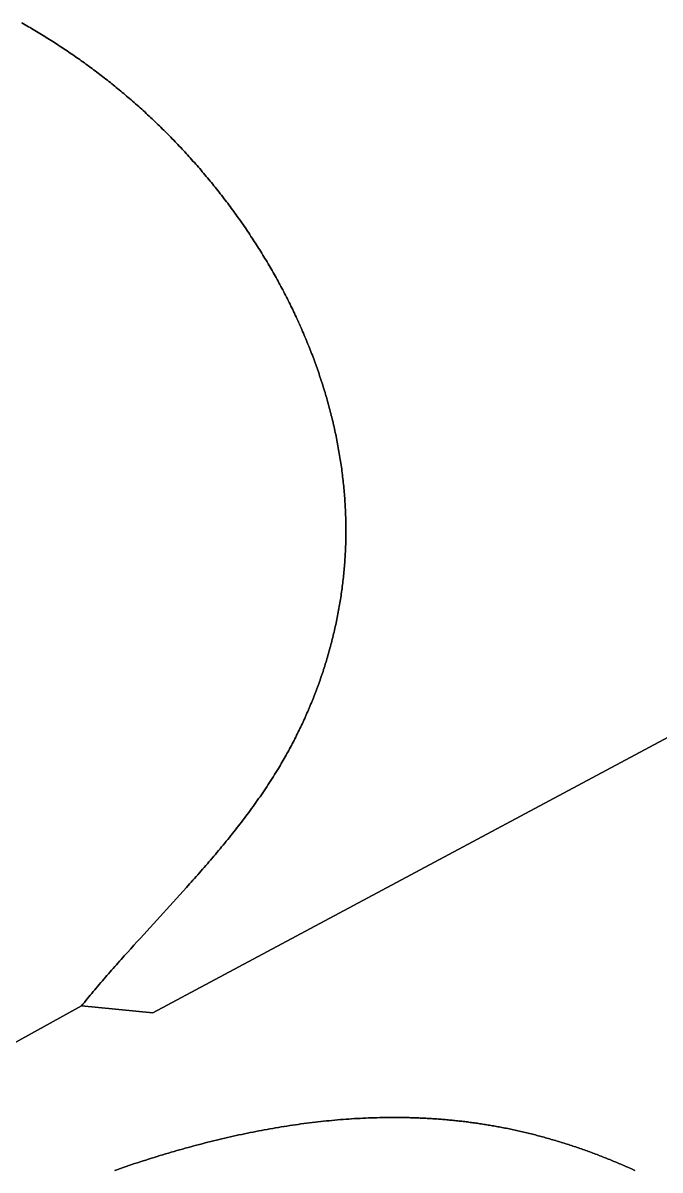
# Model space of a CAD drawing. Header units: millimetres. Extents: x 539514 to 908003, y -69769 to 203909.
# Drawn here: x 861364 to 876777, y 3058 to 30804 of the extents above; entities that cross this region are included whole.
import ezdxf

# ---------------------------------------------------------------- set-up
doc = ezdxf.new("R2010")
doc.units = ezdxf.units.MM
doc.layers.add('CLOSED_AREAS', color=7, linetype='Continuous')

msp = doc.modelspace()

# ---------------------------------------------------------------- linework, layer by layer
at = {"layer": 'CLOSED_AREAS'}
for points in [[(837688.927, -6842.002), (862780.878, 7027.798), (862815.762, 7071.312), (862850.83, 7114.793), (862886.078, 7158.243), (862921.504, 7201.664), (862957.103, 7245.056), (862992.872, 7288.421), (863028.807, 7331.761), (863064.905, 7375.076), (863101.163, 7418.368), (863137.577, 7461.637), (863174.143, 7504.886), (863210.858, 7548.116), (863247.718, 7591.328), (863284.721, 7634.523), (863321.861, 7677.702), (863359.137, 7720.867), (863396.544, 7764.019), (863434.079, 7807.16), (863471.738, 7850.29), (863509.518, 7893.41), (863547.416, 7936.524), (863585.427, 7979.63), (863623.549, 8022.731), (863661.777, 8065.829), (863700.109, 8108.923), (863738.541, 8152.017), (863815.689, 8238.204), (863893.195, 8324.401), (863971.03, 8410.618), (864049.166, 8496.866), (864127.574, 8583.154), (864206.228, 8669.493), (864285.098, 8755.892), (864443.377, 8928.917), (864602.186, 9102.308), (864761.302, 9276.15), (864840.904, 9363.265), (864920.498, 9450.523), (865000.057, 9537.935), (865079.551, 9625.51), (865158.954, 9713.26), (865238.237, 9801.194), (865317.372, 9889.322), (865396.331, 9977.655), (865435.735, 10021.902), (865475.085, 10066.204), (865514.377, 10110.562), (865553.607, 10154.977), (865592.772, 10199.452), (865631.869, 10243.986), (865670.894, 10288.583), (865709.843, 10333.242), (865748.712, 10377.965), (865787.5, 10422.753), (865826.201, 10467.608), (865864.812, 10512.531), (865903.33, 10557.522), (865941.752, 10602.585), (865980.074, 10647.719), (866018.291, 10692.926), (866056.402, 10738.208), (866094.402, 10783.565), (866132.288, 10828.999), (866170.056, 10874.511), (866207.702, 10920.102), (866245.225, 10965.775), (866282.618, 11011.529), (866319.881, 11057.366), (866357.007, 11103.289), (866393.996, 11149.297), (866430.841, 11195.392), (866467.542, 11241.575), (866504.092, 11287.848), (866540.49, 11334.213), (866576.732, 11380.669), (866612.814, 11427.219), (866648.733, 11473.864), (866684.485, 11520.605), (866720.066, 11567.443), (866755.474, 11614.38), (866790.704, 11661.418), (866825.753, 11708.556), (866860.619, 11755.797), (866895.296, 11803.141), (866929.782, 11850.591), (866964.073, 11898.147), (866998.165, 11945.811), (867032.056, 11993.584), (867065.741, 12041.467), (867099.217, 12089.461), (867132.481, 12137.569), (867165.529, 12185.79), (867198.358, 12234.127), (867230.963, 12282.58), (867263.342, 12331.152), (867295.492, 12379.842), (867327.407, 12428.654), (867359.086, 12477.586), (867390.524, 12526.642), (867421.718, 12575.823), (867452.665, 12625.129), (867483.361, 12674.561), (867513.802, 12724.123), (867543.985, 12773.813), (867567.576, 12813.045), (867591.004, 12852.358), (867614.27, 12891.751), (867637.373, 12931.222), (867660.313, 12970.773), (867683.089, 13010.401), (867705.703, 13050.107), (867728.152, 13089.89), (867750.437, 13129.749), (867772.559, 13169.683), (867794.516, 13209.692), (867816.308, 13249.776), (867837.936, 13289.933), (867859.398, 13330.163), (867880.696, 13370.465), (867901.828, 13410.84), (867922.795, 13451.285), (867943.596, 13491.801), (867964.231, 13532.387), (867984.699, 13573.042), (868005.002, 13613.766), (868025.138, 13654.557), (868045.107, 13695.417), (868064.909, 13736.343), (868084.543, 13777.335), (868104.011, 13818.392), (868123.31, 13859.515), (868142.442, 13900.702), (868161.406, 13941.952), (868180.202, 13983.265), (868198.829, 14024.641), (868217.288, 14066.079), (868235.577, 14107.578), (868253.698, 14149.137), (868271.65, 14190.756), (868289.432, 14232.435), (868307.044, 14274.172), (868324.486, 14315.967), (868341.758, 14357.82), (868358.86, 14399.729), (868375.792, 14441.695), (868392.553, 14483.716), (868409.143, 14525.792), (868425.562, 14567.922), (868441.809, 14610.106), (868457.885, 14652.343), (868473.789, 14694.632), (868489.521, 14736.974), (868505.082, 14779.366), (868520.469, 14821.809), (868535.685, 14864.301), (868550.727, 14906.844), (868565.597, 14949.434), (868580.293, 14992.073), (868594.816, 15034.759), (868609.166, 15077.492), (868623.341, 15120.271), (868637.343, 15163.096), (868651.17, 15205.966), (868664.823, 15248.88), (868678.302, 15291.837), (868691.605, 15334.838), (868704.734, 15377.881), (868717.687, 15420.966), (868730.465, 15464.092), (868743.068, 15507.258), (868755.494, 15550.465), (868767.745, 15593.71), (868779.819, 15636.995), (868791.716, 15680.317), (868803.437, 15723.677), (868814.982, 15767.074), (868826.349, 15810.507), (868837.539, 15853.975), (868848.551, 15897.479), (868859.386, 15941.016), (868870.042, 15984.588), (868880.521, 16028.192), (868890.821, 16071.829), (868900.943, 16115.498), (868910.886, 16159.197), (868920.651, 16202.928), (868930.236, 16246.688), (868939.641, 16290.478), (868948.868, 16334.296), (868957.914, 16378.142), (868966.781, 16422.016), (868975.467, 16465.917), (868983.973, 16509.843), (868992.298, 16553.796), (869000.443, 16597.773), (869008.407, 16641.775), (869016.189, 16685.8), (869023.79, 16729.848), (869031.21, 16773.919), (869038.447, 16818.012), (869045.503, 16862.126), (869052.376, 16906.26), (869059.067, 16950.414), (869065.576, 16994.588), (869071.901, 17038.78), (869078.044, 17082.99), (869084.003, 17127.218), (869089.779, 17171.463), (869095.371, 17215.724), (869100.78, 17260), (869106.004, 17304.291), (869111.044, 17348.597), (869115.9, 17392.917), (869120.57, 17437.249), (869125.056, 17481.594), (869129.357, 17525.951), (869133.473, 17570.318), (869137.403, 17614.697), (869141.147, 17659.085), (869144.706, 17703.483), (869148.078, 17747.89), (869151.264, 17792.304), (869154.264, 17836.726), (869157.077, 17881.155), (869159.702, 17925.59), (869162.141, 17970.031), (869164.392, 18014.476), (869166.456, 18058.926), (869168.332, 18103.38), (869170.02, 18147.836), (869171.52, 18192.295), (869172.831, 18236.756), (869174.011, 18283.66), (869174.98, 18330.564), (869175.741, 18377.468), (869176.294, 18424.373), (869176.638, 18471.277), (869176.775, 18518.18), (869176.705, 18565.081), (869176.428, 18611.981), (869175.946, 18658.878), (869175.257, 18705.773), (869174.364, 18752.663), (869173.266, 18799.551), (869171.963, 18846.433), (869170.457, 18893.311), (869168.748, 18940.184), (869166.836, 18987.051), (869164.721, 19033.912), (869162.405, 19080.766), (869159.887, 19127.614), (869157.169, 19174.453), (869154.25, 19221.285), (869151.131, 19268.108), (869147.812, 19314.922), (869144.295, 19361.726), (869140.579, 19408.521), (869136.665, 19455.305), (869132.553, 19502.079), (869128.244, 19548.841), (869123.739, 19595.591), (869119.037, 19642.329), (869114.14, 19689.054), (869109.047, 19735.766), (869103.76, 19782.464), (869098.278, 19829.148), (869092.602, 19875.817), (869086.734, 19922.472), (869080.672, 19969.111), (869074.418, 20015.733), (869067.972, 20062.339), (869061.334, 20108.929), (869054.505, 20155.5), (869047.486, 20202.054), (869040.277, 20248.59), (869032.879, 20295.106), (869025.291, 20341.604), (869017.514, 20388.081), (869009.55, 20434.538), (869001.397, 20480.975), (868993.058, 20527.39), (868984.531, 20573.784), (868975.819, 20620.155), (868966.92, 20666.504), (868957.837, 20712.83), (868948.568, 20759.132), (868939.115, 20805.41), (868929.478, 20851.663), (868919.658, 20897.892), (868909.654, 20944.095), (868899.469, 20990.272), (868889.101, 21036.423), (868878.551, 21082.547), (868867.821, 21128.644), (868856.91, 21174.713), (868845.818, 21220.754), (868834.547, 21266.766), (868823.097, 21312.749), (868811.468, 21358.702), (868799.661, 21404.625), (868787.676, 21450.517), (868775.514, 21496.378), (868763.174, 21542.208), (868750.659, 21588.006), (868737.967, 21633.771), (868725.101, 21679.503), (868712.059, 21725.202), (868698.842, 21770.867), (868685.452, 21816.497), (868671.888, 21862.093), (868658.151, 21907.653), (868644.242, 21953.178), (868630.16, 21998.666), (868615.907, 22044.118), (868601.482, 22089.532), (868586.887, 22134.909), (868572.121, 22180.248), (868557.186, 22225.548), (868542.081, 22270.809), (868526.808, 22316.03), (868511.366, 22361.212), (868495.757, 22406.353), (868479.98, 22451.453), (868464.036, 22496.512), (868447.925, 22541.528), (868431.649, 22586.503), (868415.207, 22631.434), (868398.599, 22676.322), (868381.828, 22721.167), (868364.892, 22765.967), (868347.793, 22810.723), (868330.53, 22855.433), (868313.105, 22900.098), (868295.517, 22944.716), (868277.768, 22989.288), (868259.857, 23033.813), (868241.786, 23078.291), (868223.554, 23122.72), (868205.163, 23167.101), (868186.612, 23211.433), (868167.902, 23255.716), (868149.034, 23299.949), (868130.007, 23344.131), (868110.823, 23388.263), (868091.483, 23432.343), (868071.985, 23476.371), (868052.332, 23520.348), (868032.522, 23564.271), (868012.558, 23608.142), (867992.439, 23651.959), (867972.166, 23695.721), (867951.739, 23739.429), (867931.159, 23783.083), (867910.426, 23826.68), (867889.54, 23870.222), (867868.503, 23913.707), (867847.315, 23957.135), (867825.975, 24000.506), (867804.485, 24043.819), (867782.845, 24087.074), (867761.056, 24130.269), (867739.118, 24173.406), (867717.031, 24216.483), (867694.796, 24259.499), (867672.413, 24302.455), (867649.883, 24345.35), (867627.207, 24388.183), (867604.384, 24430.954), (867581.416, 24473.662), (867558.302, 24516.308), (867535.044, 24558.89), (867511.641, 24601.408), (867488.095, 24643.861), (867464.405, 24686.25), (867440.572, 24728.573), (867416.597, 24770.83), (867392.48, 24813.021), (867368.221, 24855.146), (867343.822, 24897.203), (867319.282, 24939.192), (867294.601, 24981.113), (867269.782, 25022.965), (867244.823, 25064.749), (867219.725, 25106.462), (867194.489, 25148.106), (867169.116, 25189.679), (867143.605, 25231.181), (867117.958, 25272.611), (867092.174, 25313.97), (867066.255, 25355.256), (867040.2, 25396.469), (867014.01, 25437.609), (866987.686, 25478.675), (866961.228, 25519.666), (866934.637, 25560.583), (866907.912, 25601.425), (866881.055, 25642.191), (866854.066, 25682.88), (866826.945, 25723.493), (866799.694, 25764.029), (866772.311, 25804.488), (866744.799, 25844.868), (866717.157, 25885.169), (866689.385, 25925.392), (866661.485, 25965.535), (866633.457, 26005.599), (866605.3, 26045.581), (866577.017, 26085.483), (866548.607, 26125.304), (866520.07, 26165.043), (866491.407, 26204.699), (866462.619, 26244.273), (866433.706, 26283.763), (866404.668, 26323.17), (866375.507, 26362.493), (866346.221, 26401.73), (866316.813, 26440.883), (866287.282, 26479.95), (866257.629, 26518.932), (866227.855, 26557.826), (866197.959, 26596.634), (866167.942, 26635.354), (866137.805, 26673.986), (866107.549, 26712.53), (866077.173, 26750.985), (866046.678, 26789.35), (866016.065, 26827.626), (865985.334, 26865.811), (865954.485, 26903.906), (865923.52, 26941.91), (865892.438, 26979.821), (865861.24, 27017.641), (865829.927, 27055.368), (865798.498, 27093.002), (865766.955, 27130.542), (865735.298, 27167.988), (865703.527, 27205.34), (865671.643, 27242.597), (865639.647, 27279.758), (865607.538, 27316.823), (865575.317, 27353.792), (865542.985, 27390.664), (865510.542, 27427.439), (865477.989, 27464.116), (865445.326, 27500.694), (865412.553, 27537.174), (865379.672, 27573.555), (865346.682, 27609.836), (865313.584, 27646.017), (865280.379, 27682.097), (865247.066, 27718.076), (865213.647, 27753.954), (865180.122, 27789.729), (865146.492, 27825.402), (865112.756, 27860.972), (865078.915, 27896.439), (865044.97, 27931.801), (865010.922, 27967.06), (864976.77, 28002.213), (864942.516, 28037.261), (864908.159, 28072.203), (864873.7, 28107.039), (864839.14, 28141.769), (864804.479, 28176.391), (864769.717, 28210.905), (864734.856, 28245.311), (864699.895, 28279.609), (864664.835, 28313.798), (864629.676, 28347.877), (864594.419, 28381.846), (864559.065, 28415.704), (864523.614, 28449.452), (864488.065, 28483.088), (864452.421, 28516.612), (864416.681, 28550.024), (864380.846, 28583.323), (864344.916, 28616.508), (864308.891, 28649.58), (864272.773, 28682.538), (864236.562, 28715.381), (864200.257, 28748.108), (864163.86, 28780.72), (864127.371, 28813.216), (864090.791, 28845.595), (864054.12, 28877.858), (864017.358, 28910.002), (863980.506, 28942.029), (863943.564, 28973.937), (863908.261, 29004.248), (863872.876, 29034.451), (863837.412, 29064.545), (863801.867, 29094.531), (863766.243, 29124.408), (863730.539, 29154.176), (863694.756, 29183.835), (863658.895, 29213.385), (863622.955, 29242.825), (863586.937, 29272.156), (863550.841, 29301.378), (863514.668, 29330.489), (863478.418, 29359.491), (863442.091, 29388.383), (863405.687, 29417.164), (863369.208, 29445.835), (863332.652, 29474.396), (863296.021, 29502.846), (863259.315, 29531.185), (863222.534, 29559.413), (863185.679, 29587.53), (863148.75, 29615.536), (863111.746, 29643.431), (863074.67, 29671.213), (863037.52, 29698.885), (863000.297, 29726.444), (862963.002, 29753.891), (862925.634, 29781.226), (862888.195, 29808.449), (862850.684, 29835.56), (862813.101, 29862.557), (862775.448, 29889.442), (862737.725, 29916.215), (862699.931, 29942.874), (862662.067, 29969.42), (862624.134, 29995.852), (862586.131, 30022.171), (862548.059, 30048.377), (862509.919, 30074.468), (862471.711, 30100.446), (862433.434, 30126.31), (862395.09, 30152.059), (862356.679, 30177.694), (862318.2, 30203.214), (862279.655, 30228.62), (862241.044, 30253.911), (862202.367, 30279.087), (862163.623, 30304.148), (862124.815, 30329.093), (862085.942, 30353.924), (862047.004, 30378.638), (862008.001, 30403.237), (861968.935, 30427.72), (861929.805, 30452.087), (861890.611, 30476.337), (861851.354, 30500.472), (861812.035, 30524.49), (861772.653, 30548.391), (861733.209, 30572.176), (861693.704, 30595.843), (861654.137, 30619.394), (861614.508, 30642.827), (861574.819, 30666.143), (861535.07, 30689.341), (861495.261, 30712.422), (861455.391, 30735.385), (861415.462, 30758.23), (861375.475, 30780.957), (861335.428, 30803.566)], [(861335.428, 30803.566), (861375.475, 30780.957), (861415.462, 30758.23), (861455.391, 30735.385), (861495.261, 30712.422), (861535.07, 30689.341), (861574.819, 30666.143), (861614.508, 30642.827), (861654.137, 30619.394), (861693.704, 30595.843), (861733.209, 30572.176), (861772.653, 30548.391), (861812.035, 30524.49), (861851.354, 30500.472), (861890.611, 30476.337), (861929.805, 30452.087), (861968.935, 30427.72), (862008.001, 30403.237), (862047.004, 30378.638), (862085.942, 30353.924), (862124.815, 30329.093), (862163.623, 30304.148), (862202.367, 30279.087), (862241.044, 30253.911), (862279.655, 30228.62), (862318.2, 30203.214), (862356.679, 30177.694), (862395.09, 30152.059), (862433.434, 30126.31), (862471.711, 30100.446), (862509.919, 30074.468), (862548.059, 30048.377), (862586.131, 30022.171), (862624.134, 29995.852), (862662.067, 29969.42), (862699.931, 29942.874), (862737.725, 29916.215), (862775.448, 29889.442), (862813.101, 29862.557), (862850.684, 29835.56), (862888.195, 29808.449), (862925.634, 29781.226), (862963.002, 29753.891), (863000.297, 29726.444), (863037.52, 29698.885), (863074.67, 29671.213), (863111.746, 29643.431), (863148.75, 29615.536), (863185.679, 29587.53), (863222.534, 29559.413), (863259.315, 29531.185), (863296.021, 29502.846), (863332.652, 29474.396), (863369.208, 29445.835), (863405.687, 29417.164), (863442.091, 29388.383), (863478.418, 29359.491), (863514.668, 29330.489), (863550.841, 29301.378), (863586.937, 29272.156), (863622.955, 29242.825), (863658.895, 29213.385), (863694.756, 29183.835), (863730.539, 29154.176), (863766.243, 29124.408), (863801.867, 29094.531), (863837.412, 29064.545), (863872.876, 29034.451), (863908.261, 29004.248), (863943.564, 28973.937), (863980.506, 28942.029), (864017.358, 28910.002), (864054.12, 28877.858), (864090.791, 28845.595), (864127.371, 28813.216), (864163.86, 28780.72), (864200.257, 28748.108), (864236.562, 28715.381), (864272.773, 28682.538), (864308.891, 28649.58), (864344.916, 28616.508), (864380.846, 28583.323), (864416.681, 28550.024), (864452.421, 28516.612), (864488.065, 28483.088), (864523.614, 28449.452), (864559.065, 28415.704), (864594.419, 28381.846), (864629.676, 28347.877), (864664.835, 28313.798), (864699.895, 28279.609), (864734.856, 28245.311), (864769.717, 28210.905), (864804.479, 28176.391), (864839.14, 28141.769), (864873.7, 28107.039), (864908.159, 28072.203), (864942.516, 28037.261), (864976.77, 28002.213), (865010.922, 27967.06), (865044.97, 27931.801), (865078.915, 27896.439), (865112.756, 27860.972), (865146.492, 27825.402), (865180.122, 27789.729), (865213.647, 27753.954), (865247.066, 27718.076), (865280.379, 27682.097), (865313.584, 27646.017), (865346.682, 27609.836), (865379.672, 27573.555), (865412.553, 27537.174), (865445.326, 27500.694), (865477.989, 27464.116), (865510.542, 27427.439), (865542.985, 27390.664), (865575.317, 27353.792), (865607.538, 27316.823), (865639.647, 27279.758), (865671.643, 27242.597), (865703.527, 27205.34), (865735.298, 27167.988), (865766.955, 27130.542), (865798.498, 27093.002), (865829.927, 27055.368), (865861.24, 27017.641), (865892.438, 26979.821), (865923.52, 26941.91), (865954.485, 26903.906), (865985.334, 26865.811), (866016.065, 26827.626), (866046.678, 26789.35), (866077.173, 26750.985), (866107.549, 26712.53), (866137.805, 26673.986), (866167.942, 26635.354), (866197.959, 26596.634), (866227.855, 26557.826), (866257.629, 26518.932), (866287.282, 26479.95), (866316.813, 26440.883), (866346.221, 26401.73), (866375.507, 26362.493), (866404.668, 26323.17), (866433.706, 26283.763), (866462.619, 26244.273), (866491.407, 26204.699), (866520.07, 26165.043), (866548.607, 26125.304), (866577.017, 26085.483), (866605.3, 26045.581), (866633.457, 26005.599), (866661.485, 25965.535), (866689.385, 25925.392), (866717.157, 25885.169), (866744.799, 25844.868), (866772.311, 25804.488), (866799.694, 25764.029), (866826.945, 25723.493), (866854.066, 25682.88), (866881.055, 25642.191), (866907.912, 25601.425), (866934.637, 25560.583), (866961.228, 25519.666), (866987.686, 25478.675), (867014.01, 25437.609), (867040.2, 25396.469), (867066.255, 25355.256), (867092.174, 25313.97), (867117.958, 25272.611), (867143.605, 25231.181), (867169.116, 25189.679), (867194.489, 25148.106), (867219.725, 25106.462), (867244.823, 25064.749), (867269.782, 25022.965), (867294.601, 24981.113), (867319.282, 24939.192), (867343.822, 24897.203), (867368.221, 24855.146), (867392.48, 24813.021), (867416.597, 24770.83), (867440.572, 24728.573), (867464.405, 24686.25), (867488.095, 24643.861), (867511.641, 24601.408), (867535.044, 24558.89), (867558.302, 24516.308), (867581.416, 24473.662), (867604.384, 24430.954), (867627.207, 24388.183), (867649.883, 24345.35), (867672.413, 24302.455), (867694.796, 24259.499), (867717.031, 24216.483), (867739.118, 24173.406), (867761.056, 24130.269), (867782.845, 24087.074), (867804.485, 24043.819), (867825.975, 24000.506), (867847.315, 23957.135), (867868.503, 23913.707), (867889.54, 23870.222), (867910.426, 23826.68), (867931.159, 23783.083), (867951.739, 23739.429), (867972.166, 23695.721), (867992.439, 23651.959), (868012.558, 23608.142), (868032.522, 23564.271), (868052.332, 23520.348), (868071.985, 23476.371), (868091.483, 23432.343), (868110.823, 23388.263), (868130.007, 23344.131), (868149.034, 23299.949), (868167.902, 23255.716), (868186.612, 23211.433), (868205.163, 23167.101), (868223.554, 23122.72), (868241.786, 23078.291), (868259.857, 23033.813), (868277.768, 22989.288), (868295.517, 22944.716), (868313.105, 22900.098), (868330.53, 22855.433), (868347.793, 22810.723), (868364.892, 22765.967), (868381.828, 22721.167), (868398.599, 22676.322), (868415.207, 22631.434), (868431.649, 22586.503), (868447.925, 22541.528), (868464.036, 22496.512), (868479.98, 22451.453), (868495.757, 22406.353), (868511.366, 22361.212), (868526.808, 22316.03), (868542.081, 22270.809), (868557.186, 22225.548), (868572.121, 22180.248), (868586.887, 22134.909), (868601.482, 22089.532), (868615.907, 22044.118), (868630.16, 21998.666), (868644.242, 21953.178), (868658.151, 21907.653), (868671.888, 21862.093), (868685.452, 21816.497), (868698.842, 21770.867), (868712.059, 21725.202), (868725.101, 21679.503), (868737.967, 21633.771), (868750.659, 21588.006), (868763.174, 21542.208), (868775.514, 21496.378), (868787.676, 21450.517), (868799.661, 21404.625), (868811.468, 21358.702), (868823.097, 21312.749), (868834.547, 21266.766), (868845.818, 21220.754), (868856.91, 21174.713), (868867.821, 21128.644), (868878.551, 21082.547), (868889.101, 21036.423), (868899.469, 20990.272), (868909.654, 20944.095), (868919.658, 20897.892), (868929.478, 20851.663), (868939.115, 20805.41), (868948.568, 20759.132), (868957.837, 20712.83), (868966.92, 20666.504), (868975.819, 20620.155), (868984.531, 20573.784), (868993.058, 20527.39), (869001.397, 20480.975), (869009.55, 20434.538), (869017.514, 20388.081), (869025.291, 20341.604), (869032.879, 20295.106), (869040.277, 20248.59), (869047.486, 20202.054), (869054.505, 20155.5), (869061.334, 20108.929), (869067.972, 20062.339), (869074.418, 20015.733), (869080.672, 19969.111), (869086.734, 19922.472), (869092.602, 19875.817), (869098.278, 19829.148), (869103.76, 19782.464), (869109.047, 19735.766), (869114.14, 19689.054), (869119.037, 19642.329), (869123.739, 19595.591), (869128.244, 19548.841), (869132.553, 19502.079), (869136.665, 19455.305), (869140.579, 19408.521), (869144.295, 19361.726), (869147.812, 19314.922), (869151.131, 19268.108), (869154.25, 19221.285), (869157.169, 19174.453), (869159.887, 19127.614), (869162.405, 19080.766), (869164.721, 19033.912), (869166.836, 18987.051), (869168.748, 18940.184), (869170.457, 18893.311), (869171.963, 18846.433), (869173.266, 18799.551), (869174.364, 18752.663), (869175.257, 18705.773), (869175.946, 18658.878), (869176.428, 18611.981), (869176.705, 18565.081), (869176.775, 18518.18), (869176.638, 18471.277), (869176.294, 18424.373), (869175.741, 18377.468), (869174.98, 18330.564), (869174.011, 18283.66), (869172.831, 18236.756), (869171.52, 18192.295), (869170.02, 18147.836), (869168.332, 18103.38), (869166.456, 18058.926), (869164.392, 18014.476), (869162.141, 17970.031), (869159.702, 17925.59), (869157.077, 17881.155), (869154.264, 17836.726), (869151.264, 17792.304), (869148.078, 17747.89), (869144.706, 17703.483), (869141.147, 17659.085), (869137.403, 17614.697), (869133.473, 17570.318), (869129.357, 17525.951), (869125.056, 17481.594), (869120.57, 17437.249), (869115.9, 17392.917), (869111.044, 17348.597), (869106.004, 17304.291), (869100.78, 17260), (869095.371, 17215.724), (869089.779, 17171.463), (869084.003, 17127.218), (869078.044, 17082.99), (869071.901, 17038.78), (869065.576, 16994.588), (869059.067, 16950.414), (869052.376, 16906.26), (869045.503, 16862.126), (869038.447, 16818.012), (869031.21, 16773.919), (869023.79, 16729.848), (869016.189, 16685.8), (869008.407, 16641.775), (869000.443, 16597.773), (868992.298, 16553.796), (868983.973, 16509.843), (868975.467, 16465.917), (868966.781, 16422.016), (868957.914, 16378.142), (868948.868, 16334.296), (868939.641, 16290.478), (868930.236, 16246.688), (868920.651, 16202.928), (868910.886, 16159.197), (868900.943, 16115.498), (868890.821, 16071.829), (868880.521, 16028.192), (868870.042, 15984.588), (868859.386, 15941.016), (868848.551, 15897.479), (868837.539, 15853.975), (868826.349, 15810.507), (868814.982, 15767.074), (868803.437, 15723.677), (868791.716, 15680.317), (868779.819, 15636.995), (868767.745, 15593.71), (868755.494, 15550.465), (868743.068, 15507.258), (868730.465, 15464.092), (868717.687, 15420.966), (868704.734, 15377.881), (868691.605, 15334.838), (868678.302, 15291.837), (868664.823, 15248.88), (868651.17, 15205.966), (868637.343, 15163.096), (868623.341, 15120.271), (868609.166, 15077.492), (868594.816, 15034.759), (868580.293, 14992.073), (868565.597, 14949.434), (868550.727, 14906.844), (868535.685, 14864.301), (868520.469, 14821.809), (868505.082, 14779.366), (868489.521, 14736.974), (868473.789, 14694.632), (868457.885, 14652.343), (868441.809, 14610.106), (868425.562, 14567.922), (868409.143, 14525.792), (868392.553, 14483.716), (868375.792, 14441.695), (868358.86, 14399.729), (868341.758, 14357.82), (868324.486, 14315.967), (868307.044, 14274.172), (868289.432, 14232.435), (868271.65, 14190.756), (868253.698, 14149.137), (868235.577, 14107.578), (868217.288, 14066.079), (868198.829, 14024.641), (868180.202, 13983.265), (868161.406, 13941.952), (868142.442, 13900.702), (868123.31, 13859.515), (868104.011, 13818.392), (868084.543, 13777.335), (868064.909, 13736.343), (868045.107, 13695.417), (868025.138, 13654.557), (868005.002, 13613.766), (867984.699, 13573.042), (867964.231, 13532.387), (867943.596, 13491.801), (867922.795, 13451.285), (867901.828, 13410.84), (867880.696, 13370.465), (867859.398, 13330.163), (867837.936, 13289.933), (867816.308, 13249.776), (867794.516, 13209.692), (867772.559, 13169.683), (867750.437, 13129.749), (867728.152, 13089.89), (867705.703, 13050.107), (867683.089, 13010.401), (867660.313, 12970.773), (867637.373, 12931.222), (867614.27, 12891.751), (867591.004, 12852.358), (867567.576, 12813.045), (867543.985, 12773.813), (867513.802, 12724.123), (867483.361, 12674.561), (867452.665, 12625.129), (867421.718, 12575.823), (867390.524, 12526.642), (867359.086, 12477.586), (867327.407, 12428.654), (867295.492, 12379.842), (867263.342, 12331.152), (867230.963, 12282.58), (867198.358, 12234.127), (867165.529, 12185.79), (867132.481, 12137.569), (867099.217, 12089.461), (867065.741, 12041.467), (867032.056, 11993.584), (866998.165, 11945.811), (866964.073, 11898.147), (866929.782, 11850.591), (866895.296, 11803.141), (866860.619, 11755.797), (866825.753, 11708.556), (866790.704, 11661.418), (866755.474, 11614.38), (866720.066, 11567.443), (866684.485, 11520.605), (866648.733, 11473.864), (866612.814, 11427.219), (866576.732, 11380.669), (866540.49, 11334.213), (866504.092, 11287.848), (866467.542, 11241.575), (866430.841, 11195.392), (866393.996, 11149.297), (866357.007, 11103.289), (866319.881, 11057.366), (866282.618, 11011.529), (866245.225, 10965.775), (866207.702, 10920.102), (866170.056, 10874.511), (866132.288, 10828.999), (866094.402, 10783.565), (866056.402, 10738.208), (866018.291, 10692.926), (865980.074, 10647.719), (865941.752, 10602.585), (865903.33, 10557.522), (865864.812, 10512.531), (865826.201, 10467.608), (865787.5, 10422.753), (865748.712, 10377.965), (865709.843, 10333.242), (865670.894, 10288.583), (865631.869, 10243.986), (865592.772, 10199.452), (865553.607, 10154.977), (865514.377, 10110.562), (865475.085, 10066.204), (865435.735, 10021.902), (865396.331, 9977.655), (865317.372, 9889.322), (865238.237, 9801.194), (865158.954, 9713.26), (865079.551, 9625.51), (865000.057, 9537.935), (864920.498, 9450.523), (864840.904, 9363.265), (864761.302, 9276.15), (864602.186, 9102.308), (864443.377, 8928.917), (864285.098, 8755.892), (864206.228, 8669.493), (864127.574, 8583.154), (864049.166, 8496.866), (863971.03, 8410.618), (863893.195, 8324.401), (863815.689, 8238.204), (863738.541, 8152.017), (863700.109, 8108.923), (863661.777, 8065.829), (863623.549, 8022.731), (863585.427, 7979.63), (863547.416, 7936.524), (863509.518, 7893.41), (863471.738, 7850.29), (863434.079, 7807.16), (863396.544, 7764.019), (863359.137, 7720.867), (863321.861, 7677.702), (863284.721, 7634.523), (863247.718, 7591.328), (863210.858, 7548.116), (863174.143, 7504.886), (863137.577, 7461.637), (863101.163, 7418.368), (863064.905, 7375.076), (863028.807, 7331.761), (862992.872, 7288.421), (862957.103, 7245.056), (862921.504, 7201.664), (862886.078, 7158.243), (862850.83, 7114.793), (862815.762, 7071.312), (862780.878, 7027.798), (864505.494, 6857.766), (889573.155, 20266.049)], [(889573.155, 20266.049), (864505.494, 6857.766), (862780.878, 7027.798), (837688.927, -6842.002)], [(863588.642, 3051.229), (863656.604, 3074.89), (863724.582, 3098.372), (863792.576, 3121.675), (863860.585, 3144.798), (863928.609, 3167.74), (863996.648, 3190.498), (864064.7, 3213.072), (864132.766, 3235.46), (864200.846, 3257.662), (864268.938, 3279.676), (864337.043, 3301.5), (864405.159, 3323.134), (864473.288, 3344.576), (864541.428, 3365.824), (864609.578, 3386.878), (864677.74, 3407.737), (864745.911, 3428.398), (864814.092, 3448.861), (864882.283, 3469.125), (864950.482, 3489.188), (865018.69, 3509.048), (865086.906, 3528.706), (865155.13, 3548.158), (865223.362, 3567.405), (865291.6, 3586.445), (865359.845, 3605.276), (865428.097, 3623.897), (865496.354, 3642.307), (865564.617, 3660.505), (865632.885, 3678.489), (865701.157, 3696.259), (865769.434, 3713.812), (865837.715, 3731.148), (865905.999, 3748.266), (865974.286, 3765.163), (866042.576, 3781.839), (866110.869, 3798.293), (866179.163, 3814.522), (866247.459, 3830.527), (866315.757, 3846.305), (866384.055, 3861.856), (866452.353, 3877.178), (866520.652, 3892.27), (866588.95, 3907.13), (866657.247, 3921.758), (866725.543, 3936.151), (866793.838, 3950.309), (866862.131, 3964.231), (866930.421, 3977.915), (866998.709, 3991.36), (867066.994, 4004.564), (867135.275, 4017.527), (867203.552, 4030.247), (867271.825, 4042.723), (867340.094, 4054.953), (867408.357, 4066.936), (867476.615, 4078.672), (867544.867, 4090.158), (867613.113, 4101.394), (867681.353, 4112.377), (867749.585, 4123.108), (867817.81, 4133.584), (867886.028, 4143.805), (867954.237, 4153.768), (868022.437, 4163.473), (868090.629, 4172.919), (868158.811, 4182.104), (868226.984, 4191.027), (868295.147, 4199.687), (868363.299, 4208.082), (868431.44, 4216.211), (868499.57, 4224.073), (868567.688, 4231.667), (868635.795, 4238.991), (868703.889, 4246.044), (868771.97, 4252.824), (868840.038, 4259.331), (868908.092, 4265.564), (868976.132, 4271.52), (869044.158, 4277.199), (869112.169, 4282.599), (869180.165, 4287.719), (869248.146, 4292.558), (869316.11, 4297.115), (869384.059, 4301.388), (869451.99, 4305.376), (869519.905, 4309.077), (869587.802, 4312.491), (869655.681, 4315.616), (869723.542, 4318.451), (869791.384, 4320.995), (869859.207, 4323.246), (869927.011, 4325.203), (869994.795, 4326.865), (870062.558, 4328.23), (870130.301, 4329.298), (870198.024, 4330.066), (870231.877, 4330.338), (870265.724, 4330.534), (870299.567, 4330.655), (870333.403, 4330.701), (870367.235, 4330.671), (870401.06, 4330.565), (870434.88, 4330.383), (870468.695, 4330.124), (870502.503, 4329.79), (870536.306, 4329.378), (870570.103, 4328.89), (870603.894, 4328.326), (870637.679, 4327.684), (870671.458, 4326.965), (870705.231, 4326.169), (870738.999, 4325.295), (870772.76, 4324.344), (870806.514, 4323.315), (870840.263, 4322.208), (870874.005, 4321.023), (870907.741, 4319.76), (870941.471, 4318.418), (870975.194, 4316.997), (871008.911, 4315.498), (871042.621, 4313.92), (871076.325, 4312.263), (871110.022, 4310.527), (871143.712, 4308.711), (871177.396, 4306.816), (871211.073, 4304.841), (871244.743, 4302.786), (871278.407, 4300.651), (871312.063, 4298.436), (871345.712, 4296.14), (871379.355, 4293.764), (871412.99, 4291.308), (871446.619, 4288.77), (871480.24, 4286.152), (871513.854, 4283.453), (871547.461, 4280.672), (871581.06, 4277.809), (871614.652, 4274.866), (871648.237, 4271.84), (871681.814, 4268.732), (871715.384, 4265.543), (871748.946, 4262.271), (871782.501, 4258.916), (871816.048, 4255.479), (871849.588, 4251.96), (871883.119, 4248.357), (871916.643, 4244.671), (871950.159, 4240.903), (871983.668, 4237.05), (872017.168, 4233.115), (872050.66, 4229.095), (872084.145, 4224.992), (872117.621, 4220.804), (872151.089, 4216.533), (872184.549, 4212.177), (872218.001, 4207.737), (872251.444, 4203.212), (872284.879, 4198.602), (872318.306, 4193.908), (872351.725, 4189.128), (872385.135, 4184.263), (872418.536, 4179.312), (872451.929, 4174.276), (872485.313, 4169.154), (872518.689, 4163.946), (872552.056, 4158.652), (872585.414, 4153.272), (872618.763, 4147.805), (872652.104, 4142.252), (872685.436, 4136.612), (872718.758, 4130.886), (872752.072, 4125.072), (872785.377, 4119.171), (872818.672, 4113.182), (872851.959, 4107.107), (872885.236, 4100.943), (872918.504, 4094.692), (872951.763, 4088.352), (872987.09, 4081.52), (873022.406, 4074.589), (873057.711, 4067.558), (873093.006, 4060.428), (873128.288, 4053.2), (873163.56, 4045.873), (873198.819, 4038.447), (873234.067, 4030.923), (873269.303, 4023.3), (873304.526, 4015.579), (873339.737, 4007.761), (873374.936, 3999.845), (873410.121, 3991.831), (873445.293, 3983.72), (873480.453, 3975.511), (873515.598, 3967.205), (873550.731, 3958.802), (873585.849, 3950.303), (873620.953, 3941.707), (873656.044, 3933.014), (873691.119, 3924.225), (873726.181, 3915.34), (873761.227, 3906.359), (873796.259, 3897.281), (873831.275, 3888.109), (873866.276, 3878.84), (873901.262, 3869.477), (873936.231, 3860.018), (873971.185, 3850.464), (874006.123, 3840.815), (874041.044, 3831.071), (874075.949, 3821.233), (874110.838, 3811.3), (874145.709, 3801.273), (874180.563, 3791.152), (874215.4, 3780.937), (874250.22, 3770.628), (874285.022, 3760.226), (874319.806, 3749.73), (874354.572, 3739.141), (874389.32, 3728.458), (874424.049, 3717.683), (874458.76, 3706.815), (874493.452, 3695.854), (874528.125, 3684.8), (874562.779, 3673.655), (874597.413, 3662.417), (874632.028, 3651.087), (874666.623, 3639.665), (874701.198, 3628.151), (874735.753, 3616.546), (874770.287, 3604.849), (874804.801, 3593.061), (874839.295, 3581.182), (874873.767, 3569.212), (874908.219, 3557.152), (874942.649, 3545.001), (874977.057, 3532.759), (875011.444, 3520.427), (875045.809, 3508.005), (875080.152, 3495.492), (875114.472, 3482.89), (875148.77, 3470.199), (875183.046, 3457.418), (875217.298, 3444.547), (875251.528, 3431.588), (875285.734, 3418.539), (875319.917, 3405.401), (875354.077, 3392.175), (875388.212, 3378.86), (875422.324, 3365.457), (875456.411, 3351.966), (875490.474, 3338.386), (875524.512, 3324.719), (875558.526, 3310.964), (875592.514, 3297.121), (875626.478, 3283.191), (875660.416, 3269.174), (875694.329, 3255.069), (875728.215, 3240.878), (875762.076, 3226.599), (875795.911, 3212.234), (875829.72, 3197.783), (875863.502, 3183.245), (875897.257, 3168.621), (875930.985, 3153.911), (875964.687, 3139.116), (875998.361, 3124.234), (876032.008, 3109.267), (876065.627, 3094.215), (876099.218, 3079.078), (876132.781, 3063.855), (876166.316, 3048.548)], [(876166.316, 3048.548), (876132.781, 3063.855), (876099.218, 3079.078), (876065.627, 3094.215), (876032.008, 3109.267), (875998.361, 3124.234), (875964.687, 3139.116), (875930.985, 3153.911), (875897.257, 3168.621), (875863.502, 3183.245), (875829.72, 3197.783), (875795.911, 3212.234), (875762.076, 3226.599), (875728.215, 3240.878), (875694.329, 3255.069), (875660.416, 3269.174), (875626.478, 3283.191), (875592.514, 3297.121), (875558.526, 3310.964), (875524.512, 3324.719), (875490.474, 3338.386), (875456.411, 3351.966), (875422.324, 3365.457), (875388.212, 3378.86), (875354.077, 3392.175), (875319.917, 3405.401), (875285.734, 3418.539), (875251.528, 3431.588), (875217.298, 3444.547), (875183.046, 3457.418), (875148.77, 3470.199), (875114.472, 3482.89), (875080.152, 3495.492), (875045.809, 3508.005), (875011.444, 3520.427), (874977.057, 3532.759), (874942.649, 3545.001), (874908.219, 3557.152), (874873.767, 3569.212), (874839.295, 3581.182), (874804.801, 3593.061), (874770.287, 3604.849), (874735.753, 3616.546), (874701.198, 3628.151), (874666.623, 3639.665), (874632.028, 3651.087), (874597.413, 3662.417), (874562.779, 3673.655), (874528.125, 3684.8), (874493.452, 3695.854), (874458.76, 3706.815), (874424.049, 3717.683), (874389.32, 3728.458), (874354.572, 3739.141), (874319.806, 3749.73), (874285.022, 3760.226), (874250.22, 3770.628), (874215.4, 3780.937), (874180.563, 3791.152), (874145.709, 3801.273), (874110.838, 3811.3), (874075.949, 3821.233), (874041.044, 3831.071), (874006.123, 3840.815), (873971.185, 3850.464), (873936.231, 3860.018), (873901.262, 3869.477), (873866.276, 3878.84), (873831.275, 3888.109), (873796.259, 3897.281), (873761.227, 3906.359), (873726.181, 3915.34), (873691.119, 3924.225), (873656.044, 3933.014), (873620.953, 3941.707), (873585.849, 3950.303), (873550.731, 3958.802), (873515.598, 3967.205), (873480.453, 3975.511), (873445.293, 3983.72), (873410.121, 3991.831), (873374.936, 3999.845), (873339.737, 4007.761), (873304.526, 4015.579), (873269.303, 4023.3), (873234.067, 4030.923), (873198.819, 4038.447), (873163.56, 4045.873), (873128.288, 4053.2), (873093.006, 4060.428), (873057.711, 4067.558), (873022.406, 4074.589), (872987.09, 4081.52), (872951.763, 4088.352), (872918.504, 4094.692), (872885.236, 4100.943), (872851.959, 4107.107), (872818.672, 4113.182), (872785.377, 4119.171), (872752.072, 4125.072), (872718.758, 4130.886), (872685.436, 4136.612), (872652.104, 4142.252), (872618.763, 4147.805), (872585.414, 4153.272), (872552.056, 4158.652), (872518.689, 4163.946), (872485.313, 4169.154), (872451.929, 4174.276), (872418.536, 4179.312), (872385.135, 4184.263), (872351.725, 4189.128), (872318.306, 4193.908), (872284.879, 4198.602), (872251.444, 4203.212), (872218.001, 4207.737), (872184.549, 4212.177), (872151.089, 4216.533), (872117.621, 4220.804), (872084.145, 4224.992), (872050.66, 4229.095), (872017.168, 4233.115), (871983.668, 4237.05), (871950.159, 4240.903), (871916.643, 4244.671), (871883.119, 4248.357), (871849.588, 4251.96), (871816.048, 4255.479), (871782.501, 4258.916), (871748.946, 4262.271), (871715.384, 4265.543), (871681.814, 4268.732), (871648.237, 4271.84), (871614.652, 4274.866), (871581.06, 4277.809), (871547.461, 4280.672), (871513.854, 4283.453), (871480.24, 4286.152), (871446.619, 4288.77), (871412.99, 4291.308), (871379.355, 4293.764), (871345.712, 4296.14), (871312.063, 4298.436), (871278.407, 4300.651), (871244.743, 4302.786), (871211.073, 4304.841), (871177.396, 4306.816), (871143.712, 4308.711), (871110.022, 4310.527), (871076.325, 4312.263), (871042.621, 4313.92), (871008.911, 4315.498), (870975.194, 4316.997), (870941.471, 4318.418), (870907.741, 4319.76), (870874.005, 4321.023), (870840.263, 4322.208), (870806.514, 4323.315), (870772.76, 4324.344), (870738.999, 4325.295), (870705.231, 4326.169), (870671.458, 4326.965), (870637.679, 4327.684), (870603.894, 4328.326), (870570.103, 4328.89), (870536.306, 4329.378), (870502.503, 4329.79), (870468.695, 4330.124), (870434.88, 4330.383), (870401.06, 4330.565), (870367.235, 4330.671), (870333.403, 4330.701), (870299.567, 4330.655), (870265.724, 4330.534), (870231.877, 4330.338), (870198.024, 4330.066), (870130.301, 4329.298), (870062.558, 4328.23), (869994.795, 4326.865), (869927.011, 4325.203), (869859.207, 4323.246), (869791.384, 4320.995), (869723.542, 4318.451), (869655.681, 4315.616), (869587.802, 4312.491), (869519.905, 4309.077), (869451.99, 4305.376), (869384.059, 4301.388), (869316.11, 4297.115), (869248.146, 4292.558), (869180.165, 4287.719), (869112.169, 4282.599), (869044.158, 4277.199), (868976.132, 4271.52), (868908.092, 4265.564), (868840.038, 4259.331), (868771.97, 4252.824), (868703.889, 4246.044), (868635.795, 4238.991), (868567.688, 4231.667), (868499.57, 4224.073), (868431.44, 4216.211), (868363.299, 4208.082), (868295.147, 4199.687), (868226.984, 4191.027), (868158.811, 4182.104), (868090.629, 4172.919), (868022.437, 4163.473), (867954.237, 4153.768), (867886.028, 4143.805), (867817.81, 4133.584), (867749.585, 4123.108), (867681.353, 4112.377), (867613.113, 4101.394), (867544.867, 4090.158), (867476.615, 4078.672), (867408.357, 4066.936), (867340.094, 4054.953), (867271.825, 4042.723), (867203.552, 4030.247), (867135.275, 4017.527), (867066.994, 4004.564), (866998.709, 3991.36), (866930.421, 3977.915), (866862.131, 3964.231), (866793.838, 3950.309), (866725.543, 3936.151), (866657.247, 3921.758), (866588.95, 3907.13), (866520.652, 3892.27), (866452.353, 3877.178), (866384.055, 3861.856), (866315.757, 3846.305), (866247.459, 3830.527), (866179.163, 3814.522), (866110.869, 3798.293), (866042.576, 3781.839), (865974.286, 3765.163), (865905.999, 3748.266), (865837.715, 3731.148), (865769.434, 3713.812), (865701.157, 3696.259), (865632.885, 3678.489), (865564.617, 3660.505), (865496.354, 3642.307), (865428.097, 3623.897), (865359.845, 3605.276), (865291.6, 3586.445), (865223.362, 3567.405), (865155.13, 3548.158), (865086.906, 3528.706), (865018.69, 3509.048), (864950.482, 3489.188), (864882.283, 3469.125), (864814.092, 3448.861), (864745.911, 3428.398), (864677.74, 3407.737), (864609.578, 3386.878), (864541.428, 3365.824), (864473.288, 3344.576), (864405.159, 3323.134), (864337.043, 3301.5), (864268.938, 3279.676), (864200.846, 3257.662), (864132.766, 3235.46), (864064.7, 3213.072), (863996.648, 3190.498), (863928.609, 3167.74), (863860.585, 3144.798), (863792.576, 3121.675), (863724.582, 3098.372), (863656.604, 3074.89), (863588.642, 3051.229)]]:
    msp.add_lwpolyline(points, dxfattribs=at)

doc.saveas('drawing.dxf')
